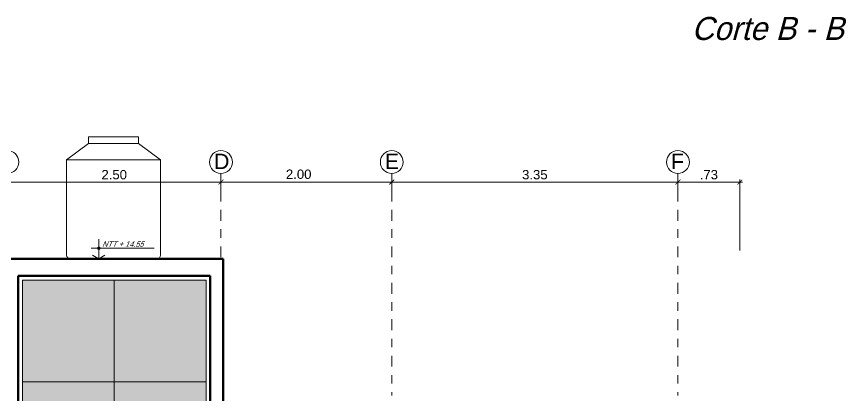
# Model space of a CAD drawing. Header units: millimetres. Extents: x 3779 to 7711, y 1445 to 3132.
# Drawn here: x 3970.03 to 3979.76, y 1465.58 to 1470.01 of the extents above; entities that cross this region are included whole.
import ezdxf

# ---------------------------------------------------------------- set-up
doc = ezdxf.new("R2010")
doc.units = ezdxf.units.MM
doc.header["$PDMODE"] = 3
doc.linetypes.add('DASHDOTX2', pattern=[50.8, 25.4, -12.7, 0, -12.7])
for name, color, linetype, lineweight in [('cotas', 7, 'Continuous', 5), ('EJES', 20, 'DASHDOTX2', 9), ('pluma 0.5', 41, 'Continuous', 5), ('pluma 1', 1, 'Continuous', 9), ('pluma 5', 36, 'Continuous', 50), ('TEXTO', 7, 'Continuous', 9), ('TEXTURAS', 35, 'Continuous', 5)]:
    doc.layers.add(name, color=color, linetype=linetype, lineweight=lineweight)
doc.styles.add('nombreambiente', font='stylu.ttf', dxfattribs={"oblique": 20})
doc.styles.get("Standard").update_dxf_attribs({"font": 'arial.ttf'})
doc.styles.add('TIMES', font='arial.ttf', dxfattribs={"height": 0.11})
doc.dimstyles.new('julio', dxfattribs={"dimtxt": 0.11, "dimasz": 0.057, "dimexe": 0.03, "dimexo": 0.097, "dimgap": 0.0295, "dimtad": 1, "dimzin": 4, "dimdsep": 46, "dimtxsty": 'TIMES', "dimblk": 'ARCHTICK', "dimcen": 0, "dimdle": 0.03, "dimclrd": 256, "dimclre": 256, "dimclrt": 256, "dimadec": 0, "dimazin": 0, "dimtfac": 1, "dimtix": 1, "dimtmove": 2, "dimatfit": 2, "dimldrblk": 'ARCHTICK', "dimfxl": 1, "dimtolj": 1, "dimtzin": 0, "dimlwd": 5, "dimlwe": 5, "dimarcsym": 0})
pattern_1 = [(0, (-5.591012, 26.350948), (0.01190625, 0.0238125), [0, -0.0238125])]

# ---------------------------------------------------------------- blocks, each defined once
blk = doc.blocks.new('tanque elevado')
at = {"layer": 'pluma 1'}
for p, q in [((257723.6715, 9339911.2413), (257723.4145, 9339911.0536)), ((257723.6715, 9339911.3218), (257724.2575, 9339911.3218)), ((257723.6715, 9339911.3218), (257723.6715, 9339911.2413)), ((257723.6715, 9339911.2413), (257724.2575, 9339911.2413)), ((257724.2575, 9339911.3218), (257724.2575, 9339911.2413)), ((257724.2575, 9339911.2413), (257724.5145, 9339911.0536)), ((257724.5145, 9339911.0536), (257723.4145, 9339911.0536)), ((257723.4145, 9339909.9365), (257723.4145, 9339911.0536)), ((257724.5145, 9339911.0536), (257724.5145, 9339909.9365)), ((257724.4698, 9339909.8918), (257723.4592, 9339909.8918))]:
    blk.add_line(p, q, dxfattribs=at)
for centre, start, end in [((257723.4592, 9339909.9365), 180, 270), ((257724.4698, 9339909.9365), 270, 0)]:
    blk.add_arc(centre, 0.0447, start, end, dxfattribs=at)
blk = doc.blocks.new('ttryt')
at = {"layer": 'pluma 1'}
for p, q in [((1118.6396, 393.5141), (1118.6396, 393.2829)), ((1119.2894, 393.4071), (1118.5516, 393.4071)), ((1118.6396, 393.2829), (1118.5676, 393.3244)), ((1118.6396, 393.2829), (1118.7115, 393.3244))]:
    blk.add_line(p, q, dxfattribs=at)
at = {"layer": 'pluma 1', "linetype": 'Continuous'}
blk.add_circle((1118.6396, 393.4071), 0.015, dxfattribs=at)
blk = doc.blocks.new('_ArchTick')
at = {"color": 0, "linetype": 'ByBlock', "lineweight": 40, "const_width": 0.15}
blk.add_lwpolyline([(-0.5, -0.5), (0.5, 0.5)], dxfattribs=at)
blk = doc.blocks.new('*D656')
at = {"layer": 'cotas', "lineweight": 5, "transparency": 16777216}
for p, q in [((3969.8948, 1468.0749), (3972.4548, 1468.0749)), ((3969.9248, 1467.8719), (3969.9248, 1468.1049)), ((3972.4248, 1467.8719), (3972.4248, 1468.1049))]:
    blk.add_line(p, q, dxfattribs=at)
at = {"layer": 'Defpoints', "color": 0, "transparency": 16777216}
for p in [(3972.4248, 1468.0749), (3969.9248, 1467.7749), (3972.4248, 1467.7749)]:
    blk.add_point(p, dxfattribs=at)
at = {"layer": 'cotas', "lineweight": 5, "transparency": 16777216, "xscale": 0.057, "yscale": 0.057, "zscale": 0.057, "rotation": 180}
blk.add_blockref('_ArchTick', (3969.9248, 1468.0749), dxfattribs=at)
at = {"layer": 'cotas', "lineweight": 5, "transparency": 16777216, "xscale": 0.057, "yscale": 0.057, "zscale": 0.057}
blk.add_blockref('_ArchTick', (3972.4248, 1468.0749), dxfattribs=at)
at = {"layer": 'cotas', "transparency": 16777216, "insert": (3971.1748, 1468.1605), "char_height": 0.11, "attachment_point": 5, "style": 'TIMES'}
blk.add_mtext('\\A1;2.50', dxfattribs=at)
blk = doc.blocks.new('*D657')
at = {"layer": 'cotas', "lineweight": 5, "transparency": 16777216}
for p, q in [((3972.3948, 1468.0749), (3974.4548, 1468.0749)), ((3972.4248, 1467.8719), (3972.4248, 1468.1049)), ((3974.4248, 1467.8719), (3974.4248, 1468.1049))]:
    blk.add_line(p, q, dxfattribs=at)
at = {"layer": 'Defpoints', "color": 0, "transparency": 16777216}
for p in [(3974.4248, 1468.0749), (3972.4248, 1467.7749), (3974.4248, 1467.7749)]:
    blk.add_point(p, dxfattribs=at)
at = {"layer": 'cotas', "lineweight": 5, "transparency": 16777216, "xscale": 0.057, "yscale": 0.057, "zscale": 0.057, "rotation": 180}
blk.add_blockref('_ArchTick', (3972.4248, 1468.0749), dxfattribs=at)
at = {"layer": 'cotas', "lineweight": 5, "transparency": 16777216, "xscale": 0.057, "yscale": 0.057, "zscale": 0.057}
blk.add_blockref('_ArchTick', (3974.4248, 1468.0749), dxfattribs=at)
at = {"layer": 'cotas', "transparency": 16777216, "insert": (3973.3347, 1468.1656), "char_height": 0.11, "attachment_point": 5, "style": 'TIMES'}
blk.add_mtext('\\A1;2.00', dxfattribs=at)
blk = doc.blocks.new('*D658')
at = {"layer": 'cotas', "lineweight": 5, "transparency": 16777216}
for p, q in [((3974.3948, 1468.0749), (3977.8048, 1468.0749)), ((3974.4248, 1467.8719), (3974.4248, 1468.1049)), ((3977.7748, 1467.8719), (3977.7748, 1468.1049))]:
    blk.add_line(p, q, dxfattribs=at)
at = {"layer": 'Defpoints', "color": 0, "transparency": 16777216}
for p in [(3977.7748, 1468.0749), (3974.4248, 1467.7749), (3977.7748, 1467.7749)]:
    blk.add_point(p, dxfattribs=at)
at = {"layer": 'cotas', "lineweight": 5, "transparency": 16777216, "xscale": 0.057, "yscale": 0.057, "zscale": 0.057, "rotation": 180}
blk.add_blockref('_ArchTick', (3974.4248, 1468.0749), dxfattribs=at)
at = {"layer": 'cotas', "lineweight": 5, "transparency": 16777216, "xscale": 0.057, "yscale": 0.057, "zscale": 0.057}
blk.add_blockref('_ArchTick', (3977.7748, 1468.0749), dxfattribs=at)
at = {"layer": 'cotas', "transparency": 16777216, "insert": (3976.0998, 1468.1606), "char_height": 0.11, "attachment_point": 5, "style": 'TIMES'}
blk.add_mtext('\\A1;3.35', dxfattribs=at)
blk = doc.blocks.new('*D659')
at = {"layer": 'cotas', "lineweight": 5, "transparency": 16777216}
for p, q in [((3977.7448, 1468.0749), (3978.5298, 1468.0749)), ((3977.7748, 1467.8719), (3977.7748, 1468.1049)), ((3978.4998, 1467.2719), (3978.4998, 1468.1049))]:
    blk.add_line(p, q, dxfattribs=at)
at = {"layer": 'Defpoints', "color": 0, "transparency": 16777216}
for p in [(3978.4998, 1468.0749), (3977.7748, 1467.7749), (3978.4998, 1467.1749)]:
    blk.add_point(p, dxfattribs=at)
at = {"layer": 'cotas', "lineweight": 5, "transparency": 16777216, "xscale": 0.057, "yscale": 0.057, "zscale": 0.057, "rotation": 180}
blk.add_blockref('_ArchTick', (3977.7748, 1468.0749), dxfattribs=at)
at = {"layer": 'cotas', "lineweight": 5, "transparency": 16777216, "xscale": 0.057, "yscale": 0.057, "zscale": 0.057}
blk.add_blockref('_ArchTick', (3978.4998, 1468.0749), dxfattribs=at)
at = {"layer": 'cotas', "transparency": 16777216, "insert": (3978.1373, 1468.1606), "char_height": 0.11, "attachment_point": 5, "style": 'TIMES'}
blk.add_mtext('\\A1;.73', dxfattribs=at)

msp = doc.modelspace()

# ---------------------------------------------------------------- hatches: boundary and pattern name
at = {"layer": 'TEXTURAS'}
h = msp.add_hatch(dxfattribs=at)
h.set_pattern_fill('DOTS', color=256, scale=0.015)
h.set_pattern_definition(pattern_1)
h.paths.add_polyline_path([(3970.0998, 1457.3849), (3971.0498, 1457.3849), (3971.0498, 1457.3999), (3971.2998, 1457.3999), (3972.2498, 1457.3849), (3972.2498, 1466.9249), (3970.0998, 1466.9249)])
h = msp.add_hatch(dxfattribs=at)
h.set_pattern_fill('DOTS', color=256, scale=0.015)
h.set_pattern_definition(pattern_1)
h.paths.add_polyline_path([(3972.2498, 1462.8249), (3971.2998, 1462.8249), (3971.2998, 1462.9999), (3971.1748, 1462.9999), (3971.1748, 1462.7124), (3971.2998, 1462.6249), (3972.2498, 1462.6249)])
h.paths.add_polyline_path([(3971.1748, 1462.9999), (3971.0498, 1462.9999), (3971.0498, 1463.1749), (3970.0998, 1463.1749), (3970.0998, 1462.9749), (3970.7998, 1462.9749), (3971.1748, 1462.7124)])
h.paths.add_polyline_path([(3971.1748, 1463.3474), (3970.0998, 1463.3474), (3970.0998, 1463.1749), (3971.0498, 1463.1749), (3971.0498, 1462.9999), (3971.1748, 1462.9999)])
h.paths.add_polyline_path([(3972.2498, 1463.3474), (3971.1748, 1463.3474), (3971.1748, 1462.9999), (3971.2998, 1462.9999), (3971.2998, 1462.8249), (3972.2498, 1462.8249)])
h.paths.add_polyline_path([(3972.2498, 1464.5399), (3971.1748, 1464.5399), (3971.1748, 1463.3474), (3972.2498, 1463.3474)])
h.paths.add_polyline_path([(3971.1748, 1464.5399), (3970.0998, 1464.5399), (3970.0998, 1463.3474), (3971.1748, 1463.3474)])
h.paths.add_polyline_path([(3971.1748, 1465.7324), (3970.0998, 1465.7324), (3970.0998, 1464.5399), (3971.1748, 1464.5399)])
h.paths.add_polyline_path([(3972.2498, 1465.7324), (3971.1748, 1465.7324), (3971.1748, 1464.5399), (3972.2498, 1464.5399)])
h.paths.add_polyline_path([(3972.2498, 1466.9249), (3971.1748, 1466.9249), (3971.1748, 1465.7324), (3972.2498, 1465.7324)])
h.paths.add_polyline_path([(3971.1748, 1466.9249), (3970.0998, 1466.9249), (3970.0998, 1465.7324), (3971.1748, 1465.7324)])

# ---------------------------------------------------------------- linework, layer by layer
at = {"layer": 'EJES', "ltscale": 0.005}
for p, q in [((3972.4248, 1468.1749), (3972.4248, 1467.1749)), ((3974.4248, 1468.1749), (3974.4248, 1465.5749)), ((3977.7748, 1468.1749), (3977.7748, 1465.5749))]:
    msp.add_line(p, q, dxfattribs=at)
at = {"layer": 'pluma 0.5'}
for p, q in [((3971.1748, 1454.9999), (3971.1748, 1466.9249)), ((3972.2498, 1465.7324), (3970.0998, 1465.7324))]:
    msp.add_line(p, q, dxfattribs=at)
at = {"layer": 'pluma 1'}
msp.add_lwpolyline([(3970.0998, 1454.9999), (3972.2498, 1454.9999), (3972.2498, 1466.9249), (3970.0998, 1466.9249)], close=True, dxfattribs=at)
for centre in [(3969.9248, 1468.3088), (3972.4248, 1468.3088), (3974.4248, 1468.3088), (3977.7748, 1468.3088)]:
    msp.add_circle(centre, 0.1339, dxfattribs=at)
at = {"layer": 'pluma 5'}
for p, q in [((3969.8998, 1467.1749), (3972.4498, 1467.1749)), ((3972.4498, 1467.1749), (3972.4498, 1454.3999)), ((3970.0498, 1466.9749), (3970.0498, 1454.9499)), ((3970.0498, 1466.9749), (3972.2998, 1466.9749)), ((3972.2998, 1466.9749), (3972.2998, 1454.9499))]:
    msp.add_line(p, q, dxfattribs=at)

# ---------------------------------------------------------------- block references
at = {"layer": 'pluma 1'}
msp.add_blockref('tanque elevado', (-253752.797, -9338442.7169), dxfattribs=at)
at = {"layer": 'pluma 1', "linetype": 'Continuous'}
msp.add_blockref('ttryt', (2852.3548, 1073.892), dxfattribs=at)

# ---------------------------------------------------------------- texts
at = {"layer": 'TEXTO', "insert": (3977.9347, 1470.0089), "char_height": 0.27, "width": 5.080878, "attachment_point": 1}
msp.add_mtext('{\\fStylus BT|b0|i0|c0|p34;\\Q15;Corte B - B}', dxfattribs=at)
at = {"layer": 'TEXTO', "color": 5, "char_height": 0.18, "width": 2.597734, "attachment_point": 1}
for s, insert in [('{\\C7;D}', (3972.3424, 1468.4069)), ('{\\C7;E}', (3974.3424, 1468.4069)), ('{\\C7;F}', (3977.6924, 1468.4069))]:
    msp.add_mtext(s, dxfattribs=dict(at, insert=insert))
at = {"layer": 'TEXTO', "insert": (3971.0324, 1467.3812), "char_height": 0.065, "width": 0.790868, "attachment_point": 1, "style": 'nombreambiente'}
msp.add_mtext('{\\Q23;NTT + 14.55}', dxfattribs=at)

# ---------------------------------------------------------------- dimensions: what is measured, and where the dimension line sits
at = {"layer": 'cotas'}
for base, p1, p2, picture, middle in [((3972.4248, 1468.0749), (3969.9248, 1467.7749), (3972.4248, 1467.7749), '*D656', (3971.1748, 1468.1605)), ((3977.7748, 1468.0749), (3974.4248, 1467.7749), (3977.7748, 1467.7749), '*D658', (3976.0998, 1468.1606)), ((3978.4997974519, 1468.0748673981), (3977.7747974519, 1467.7748673981), (3978.4997974519, 1467.1748673981), '*D659', (3978.1372974519, 1468.1605679438))]:
    dim = msp.add_linear_dim(base=base, p1=p1, p2=p2, dimstyle='julio', dxfattribs=at)
    dim.commit()
    dim.dimension.update_dxf_attribs({"geometry": picture, "text_midpoint": middle})
dim = msp.add_linear_dim(base=(3974.4248, 1468.0749), p1=(3972.4248, 1467.7749), p2=(3974.4248, 1467.7749), dimstyle='julio', dxfattribs=at)
dim.commit()
dim.dimension.update_dxf_attribs({"geometry": '*D657', "text_midpoint": (3973.3347, 1468.1656), "dimtype": 160})

doc.saveas('drawing.dxf')
